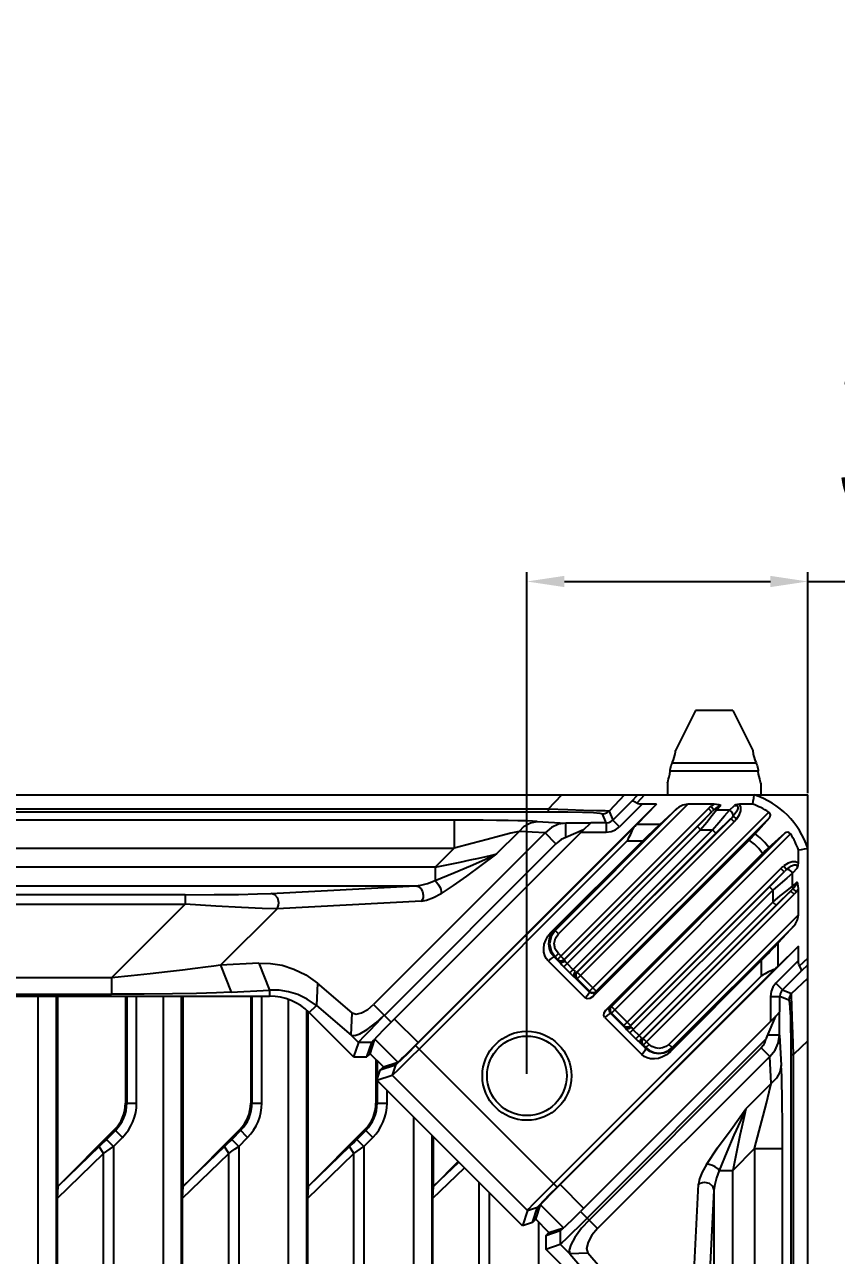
# Model space of a CAD drawing. Header units: millimetres. Extents: x -3132 to 28633, y 682 to 5849.
# Drawn here: x 7477.4 to 7564.1, y 2656.4 to 2787.8 of the extents above; entities that cross this region are included whole.
import ezdxf

# ---------------------------------------------------------------- set-up
doc = ezdxf.new("R2010")
doc.units = ezdxf.units.MM
doc.styles.get("Standard").update_dxf_attribs({"font": 'arial.ttf'})
doc.dimstyles.new('ISO-20', dxfattribs={"dimtxt": 20, "dimasz": 4, "dimexe": 1, "dimexo": 0.2, "dimgap": 0, "dimtad": 1, "dimtoh": 1, "dimdec": 1, "dimzin": 9, "dimdsep": 46, "dimtxsty": 'Standard', "dimblk": '_FILLED', "dimcen": 0.2, "dimclrd": 256, "dimclre": 256, "dimclrt": 256, "dimadec": 1, "dimazin": 2, "dimtfac": 1, "dimtdec": 1, "dimtofl": 0, "dimtmove": 0, "dimatfit": 3, "dimldrblk": '_FILLED', "dimfxl": 1, "dimtolj": 1, "dimtzin": 0, "dimarcsym": 0})

# ---------------------------------------------------------------- blocks, each defined once
blk = doc.blocks.new('_FILLED')
at = {"color": 0, "linetype": 'ByBlock'}
blk.add_solid([(0, 0), (-1, 0.15), (-1, -0.15)], dxfattribs=at)
blk = doc.blocks.new('*D24')
at = {"lineweight": -2, "transparency": 16777216}
for p, q in [((7531.03, 2675.73), (7531.03, 2729.32)), ((7561.03, 2705.73), (7561.03, 2729.32)), ((7535.03, 2728.32), (7557.03, 2728.32)), ((7561.03, 2728.32), (7688.47, 2728.32))]:
    blk.add_line(p, q, dxfattribs=at)
at = {"layer": 'Defpoints', "color": 0, "transparency": 16777216}
for p in [(7561.03, 2728.32), (7561.03, 2705.53), (7531.03, 2675.53)]:
    blk.add_point(p, dxfattribs=at)
at = {"lineweight": -2, "transparency": 16777216, "xscale": 4, "yscale": 4, "zscale": 4, "rotation": 180}
blk.add_blockref('_FILLED', (7531.03, 2728.32), dxfattribs=at)
at = {"lineweight": -2, "transparency": 16777216, "xscale": 4, "yscale": 4, "zscale": 4}
blk.add_blockref('_FILLED', (7561.03, 2728.32), dxfattribs=at)
at = {"transparency": 16777216, "insert": (7626.75, 2741.26), "char_height": 20, "attachment_point": 5}
blk.add_mtext('\\A1;30 [1 1/8"]', dxfattribs=at)

msp = doc.modelspace()

# ---------------------------------------------------------------- linework, layer by layer
at = {"linetype": 'Continuous'}
for p, q in [((7549.028, 2714.533), (7546.903, 2710.283)), ((7553.028, 2714.533), (7549.028, 2714.533)), ((7553.028, 2714.533), (7555.153, 2710.283)), ((7546.885, 2710.104), (7546.893, 2710.181)), ((7546.893, 2710.181), (7546.898, 2710.219)), ((7546.898, 2710.219), (7546.903, 2710.283)), ((7555.153, 2710.283), (7555.159, 2710.219)), ((7555.159, 2710.219), (7555.163, 2710.181)), ((7555.163, 2710.181), (7555.172, 2710.104)), ((7546.551, 2708.955), (7555.506, 2708.955)), ((7546.764, 2709.534), (7546.824, 2709.763)), ((7546.824, 2709.763), (7546.863, 2709.962)), ((7546.863, 2709.962), (7546.885, 2710.104)), ((7555.172, 2710.104), (7555.181, 2710.04)), ((7555.181, 2710.04), (7555.198, 2709.933)), ((7555.736, 2708.061), (7546.321, 2708.061)), ((7546.4, 2708.515), (7546.405, 2708.533)), ((7555.652, 2708.531), (7555.656, 2708.515)), ((7546.028, 2706.783), (7546.067, 2706.897)), ((7546.028, 2706.783), (7546.028, 2705.533)), ((7555.943, 2707.042), (7555.888, 2707.239)), ((7555.989, 2706.897), (7555.943, 2707.042)), ((7556.028, 2706.783), (7555.989, 2706.897)), ((7556.028, 2706.783), (7556.028, 2705.533)), ((7061.028, 2705.533), (7561.028, 2705.533)), ((7533.3, 2704.011), (7534.746, 2705.533)), ((7541.456, 2705.533), (7539.813, 2703.805)), ((7542.202, 2704.825), (7542.875, 2705.533)), ((7543.581, 2705.533), (7542.755, 2704.664)), ((7561.028, 1705.533), (7561.028, 2705.533)), ((7533.3, 2704.011), (7449.34, 2704.011)), ((7449.34, 2703.719), (7533.3, 2703.719)), ((7519.404, 2679.073), (7544.863, 2704.533)), ((7533.3, 2704.011), (7533.3, 2703.719)), ((7547.053, 2704.061), (7534.037, 2691.045)), ((7534.306, 2687.964), (7550.409, 2704.067)), ((7548.228, 2704.533), (7534.388, 2690.694)), ((7535.009, 2687.964), (7550.839, 2703.794)), ((7537.712, 2684.558), (7556.853, 2703.699)), ((7539.813, 2703.805), (7540.214, 2702.837)), ((7542.202, 2704.825), (7540.214, 2702.837)), ((7543.323, 2704.533), (7540.921, 2702.13)), ((7542.329, 2704.853), (7542.202, 2704.825)), ((7544.863, 2704.533), (7542.754, 2702.37)), ((7544.863, 2704.533), (7543.323, 2704.533)), ((7545.236, 2702.37), (7547.072, 2704.079)), ((7551.019, 2704.533), (7548.228, 2704.533)), ((7550.409, 2704.067), (7550.761, 2703.716)), ((7550.701, 2704.326), (7550.996, 2703.941)), ((7551.735, 2704.387), (7551.291, 2703.908)), ((7552.669, 2703.908), (7551.291, 2703.908)), ((7552.669, 2703.908), (7553.184, 2704.387)), ((7555.149, 2704.533), (7553.725, 2704.533)), ((7523.253, 2702.839), (7448.932, 2702.839)), ((7523.253, 2702.839), (7523.253, 2699.841)), ((7532.136, 2702.695), (7535.188, 2702.517)), ((7535.188, 2700.998), (7535.188, 2702.517)), ((7537.827, 2702.517), (7535.188, 2702.517)), ((7536.388, 2685.882), (7553.168, 2702.662)), ((7537.084, 2701.792), (7537.827, 2702.517)), ((7539.508, 2702.544), (7537.873, 2702.544)), ((7538.415, 2684.558), (7556.931, 2703.074)), ((7539.508, 2702.544), (7539.107, 2703.512)), ((7539.508, 2702.544), (7539.508, 2701.545)), ((7540.921, 2702.13), (7540.214, 2702.837)), ((7545.236, 2702.37), (7542.754, 2702.37)), ((7552.816, 2703.013), (7553.168, 2702.662)), ((7553.433, 2702.959), (7553.051, 2703.257)), ((7556.931, 2703.074), (7555.396, 2701.371)), ((7532.972, 2701.47), (7514.649, 2683.147)), ((7516.544, 2681.252), (7537.084, 2701.792)), ((7542.403, 2702.011), (7519.143, 2678.751)), ((7527.796, 2699.225), (7530.201, 2701.631)), ((7532.972, 2701.47), (7530.201, 2701.631)), ((7534.133, 2700.309), (7532.972, 2701.47)), ((7534.967, 2687.178), (7549.585, 2701.796)), ((7549.236, 2702.149), (7535.009, 2687.923)), ((7537.084, 2701.792), (7535.188, 2700.998)), ((7535.602, 2686.543), (7550.855, 2701.796)), ((7536.347, 2686.585), (7551.207, 2701.444)), ((7536.85, 2701.545), (7539.508, 2701.545)), ((7558.569, 2701.435), (7540.054, 2682.92)), ((7540.054, 2682.217), (7559.195, 2701.358)), ((7549.234, 2702.147), (7549.585, 2701.796)), ((7549.585, 2701.796), (7550.855, 2701.796)), ((7550.855, 2701.796), (7551.207, 2701.444)), ((7556.866, 2699.901), (7558.569, 2701.435)), ((7452.854, 2699.841), (7523.253, 2699.841)), ((7534.133, 2700.308), (7515.81, 2681.986)), ((7519.509, 2678.385), (7541.718, 2700.594)), ((7521.224, 2697.812), (7523.253, 2699.841)), ((7533.558, 2690.791), (7543.361, 2700.594)), ((7534.462, 2700.597), (7534.133, 2700.308)), ((7554.764, 2700.683), (7538.031, 2683.95)), ((7543.361, 2700.594), (7541.718, 2700.594)), ((7560.028, 2698.229), (7560.028, 2699.654)), ((7539.446, 2682.536), (7556.177, 2699.267)), ((7521.224, 2697.812), (7454.025, 2697.812)), ((7521.224, 2697.812), (7521.224, 2696.373)), ((7541.377, 2680.893), (7558.157, 2697.673)), ((7542.08, 2680.893), (7558.589, 2697.402)), ((7558.157, 2697.673), (7558.508, 2697.321)), ((7558.454, 2697.938), (7558.753, 2697.556)), ((7559.882, 2697.689), (7559.403, 2697.174)), ((7559.403, 2695.796), (7559.403, 2697.174)), ((7455.257, 2695.813), (7519.127, 2695.813)), ((7503.701, 2695.011), (7519.127, 2695.813)), ((7556.938, 2695.709), (7542.08, 2680.852)), ((7556.94, 2695.711), (7557.291, 2695.36)), ((7559.403, 2695.796), (7559.882, 2696.24)), ((7494.53, 2694.867), (7456.896, 2694.867)), ((7494.53, 2694.867), (7494.53, 2693.867)), ((7542.039, 2680.107), (7557.291, 2695.36)), ((7543.459, 2678.811), (7559.563, 2694.914)), ((7557.291, 2695.36), (7557.291, 2694.09)), ((7559.211, 2695.266), (7559.563, 2694.914)), ((7559.821, 2695.206), (7559.436, 2695.501)), ((7560.028, 2692.732), (7560.028, 2695.524)), ((7456.682, 2693.867), (7494.53, 2693.867)), ((7486.67, 2686.008), (7494.53, 2693.867)), ((7498.32, 2687.34), (7504.346, 2693.367)), ((7519.771, 2694.169), (7504.346, 2693.367)), ((7542.674, 2679.472), (7557.291, 2694.09)), ((7543.418, 2679.514), (7557.643, 2693.738)), ((7557.291, 2694.09), (7557.643, 2693.738)), ((7546.189, 2678.893), (7560.028, 2692.732)), ((7534.037, 2691.045), (7533.948, 2691.045)), ((7534.388, 2690.694), (7534.037, 2691.045)), ((7546.54, 2678.542), (7559.556, 2691.558)), ((7559.574, 2691.577), (7557.865, 2689.741)), ((7560.028, 2689.368), (7534.569, 2663.908)), ((7557.865, 2687.258), (7557.865, 2689.741)), ((7557.865, 2687.258), (7560.028, 2689.368)), ((7560.028, 2687.828), (7560.028, 2689.368)), ((7533.3, 2687.812), (7537.256, 2683.856)), ((7533.948, 2688.233), (7534.037, 2688.233)), ((7534.477, 2687.704), (7533.948, 2688.233)), ((7534.037, 2688.233), (7534.388, 2688.585)), ((7534.037, 2688.233), (7534.306, 2687.964)), ((7534.306, 2687.964), (7534.306, 2687.923)), ((7534.388, 2688.585), (7535.009, 2687.964)), ((7535.009, 2687.923), (7535.009, 2687.964)), ((7556.089, 2687.866), (7546.286, 2678.063)), ((7556.089, 2686.223), (7556.089, 2687.866)), ((7557.626, 2685.426), (7560.028, 2687.828)), ((7560.159, 2687.26), (7561.028, 2688.086)), ((7502.411, 2687.553), (7498.32, 2687.34)), ((7498.32, 2687.34), (7499.452, 2684.454)), ((7502.411, 2687.553), (7503.543, 2684.667)), ((7534.246, 2663.648), (7557.506, 2686.908)), ((7534.967, 2687.178), (7535.602, 2686.543)), ((7535.316, 2687.527), (7535.951, 2686.892)), ((7536.388, 2686.585), (7536.347, 2686.585)), ((7536.388, 2686.585), (7538.415, 2684.558)), ((7558.332, 2684.719), (7560.321, 2686.707)), ((7560.291, 2687.026), (7560.159, 2687.26)), ((7561.028, 2687.38), (7560.321, 2686.707)), ((7486.67, 2686.008), (7403.094, 2686.008)), ((7486.67, 2686.008), (7486.67, 2684.253)), ((7508.668, 2685.422), (7508.559, 2683.049)), ((7512.373, 2682.25), (7508.668, 2685.422)), ((7556.089, 2686.223), (7533.881, 2664.014)), ((7537.712, 2684.47), (7536.129, 2686.053)), ((7536.347, 2685.882), (7536.388, 2685.882)), ((7536.388, 2685.882), (7537.712, 2684.558)), ((7558.332, 2684.719), (7557.626, 2685.426)), ((7559.3, 2684.318), (7561.028, 2685.961)), ((7403.094, 2684.253), (7486.67, 2684.253)), ((7438.102, 2684.033), (7503.543, 2684.033)), ((7478.799, 2684.033), (7478.799, 2460.447)), ((7480.792, 2461.513), (7480.792, 2684.033)), ((7480.937, 2663.729), (7480.937, 2684.033)), ((7488.164, 2684.033), (7488.164, 2672.617)), ((7488.298, 2684.033), (7488.298, 2672.617)), ((7489.352, 2672.617), (7489.352, 2684.033)), ((7492.169, 2684.033), (7492.169, 2460.447)), ((7494.162, 2461.513), (7494.162, 2684.033)), ((7494.307, 2663.729), (7494.307, 2684.033)), ((7499.452, 2684.454), (7503.543, 2684.667)), ((7501.534, 2684.033), (7501.534, 2672.617)), ((7501.668, 2684.033), (7501.668, 2672.617)), ((7502.722, 2672.617), (7502.722, 2684.033)), ((7503.543, 2684.667), (7503.543, 2684.033)), ((7537.712, 2684.558), (7537.712, 2684.47)), ((7538.415, 2684.47), (7538.415, 2684.558)), ((7557.04, 2684.012), (7557.04, 2681.355)), ((7557.04, 2684.012), (7558.04, 2684.012)), ((7558.04, 2682.378), (7558.04, 2684.012)), ((7559.008, 2683.611), (7558.04, 2684.012)), ((7558.332, 2684.719), (7559.3, 2684.318)), ((7505.539, 2683.645), (7505.539, 2460.447)), ((7507.786, 2682.276), (7508.559, 2683.049)), ((7508.559, 2683.049), (7512.265, 2679.877)), ((7514.649, 2683.147), (7516.544, 2681.252)), ((7540.054, 2682.92), (7539.965, 2682.92)), ((7540.054, 2682.92), (7542.08, 2680.893)), ((7507.532, 2461.513), (7507.532, 2682.47)), ((7507.677, 2663.729), (7507.677, 2682.359)), ((7512.518, 2677.543), (7507.786, 2682.276)), ((7512.265, 2679.877), (7512.373, 2682.25)), ((7516.891, 2681.586), (7519.404, 2679.073)), ((7557.61, 2681.912), (7536.747, 2661.049)), ((7539.351, 2681.761), (7543.307, 2677.805)), ((7539.965, 2682.217), (7540.054, 2682.217)), ((7541.548, 2680.633), (7539.965, 2682.217)), ((7540.054, 2682.217), (7541.377, 2680.893)), ((7558.001, 2682.313), (7557.61, 2681.912)), ((7558.001, 2679.887), (7558.001, 2682.313)), ((7541.377, 2680.893), (7541.377, 2680.852)), ((7542.039, 2680.107), (7542.674, 2679.472)), ((7542.08, 2680.852), (7542.08, 2680.893)), ((7542.387, 2680.456), (7543.022, 2679.821)), ((7512.265, 2679.877), (7513.038, 2679.104)), ((7513.038, 2679.104), (7512.518, 2677.543)), ((7514.467, 2679.104), (7513.038, 2679.104)), ((7513.947, 2677.544), (7514.467, 2679.104)), ((7514.293, 2677.889), (7514.807, 2679.43)), ((7514.807, 2679.43), (7517.248, 2676.989)), ((7534.246, 2663.648), (7519.143, 2678.751)), ((7537.461, 2660.334), (7556.524, 2679.397)), ((7543.729, 2678.453), (7543.2, 2678.982)), ((7543.459, 2679.514), (7543.418, 2679.514)), ((7543.418, 2678.811), (7543.459, 2678.811)), ((7543.459, 2679.514), (7544.08, 2678.893)), ((7543.459, 2678.811), (7543.729, 2678.542)), ((7544.08, 2678.893), (7543.729, 2678.542)), ((7546.54, 2678.542), (7546.189, 2678.893)), ((7558.001, 2679.887), (7556.762, 2679.887)), ((7558.001, 2679.887), (7558.19, 2676.641)), ((7561.028, 2679.251), (7559.507, 2677.805)), ((7512.518, 2677.543), (7513.947, 2677.544)), ((7514.293, 2677.889), (7513.947, 2677.544)), ((7515.707, 2676.475), (7514.293, 2677.889)), ((7514.904, 2677.278), (7514.904, 2672.617)), ((7556.042, 2678.512), (7537.663, 2660.133)), ((7538.579, 2659.216), (7556.958, 2677.595)), ((7543.729, 2678.542), (7543.729, 2678.453)), ((7546.54, 2678.453), (7546.54, 2678.542)), ((7556.958, 2677.595), (7556.042, 2678.512)), ((7557.126, 2674.706), (7556.958, 2677.595)), ((7559.214, 2677.842), (7559.214, 2468.845)), ((7559.214, 2677.805), (7559.507, 2677.805)), ((7559.507, 2468.845), (7559.507, 2677.805)), ((7515.012, 2675.049), (7515.36, 2676.128)), ((7515.038, 2677.144), (7515.038, 2675.13)), ((7516.994, 2676.673), (7515.36, 2676.128)), ((7515.36, 2676.128), (7515.707, 2676.475)), ((7515.707, 2676.475), (7517.248, 2676.989)), ((7516.994, 2676.673), (7516.647, 2675.594)), ((7515.012, 2675.049), (7516.647, 2675.594)), ((7530.544, 2659.517), (7515.012, 2675.049)), ((7515.038, 2675.049), (7515.038, 2672.617)), ((7516.647, 2675.594), (7531.089, 2661.151)), ((7557.126, 2674.706), (7554.42, 2672)), ((7516.092, 2672.617), (7516.092, 2673.969)), ((7488.164, 2672.617), (7489.352, 2672.617)), ((7501.534, 2672.617), (7502.722, 2672.617)), ((7514.904, 2672.617), (7516.092, 2672.617)), ((7518.909, 2671.152), (7518.909, 2460.447)), ((7486.992, 2669.788), (7480.937, 2663.729)), ((7487.087, 2669.693), (7486.137, 2668.743)), ((7487.832, 2668.948), (7486.992, 2669.788)), ((7500.362, 2669.788), (7494.307, 2663.729)), ((7500.457, 2669.693), (7499.507, 2668.743)), ((7501.202, 2668.948), (7500.362, 2669.788)), ((7513.732, 2669.788), (7507.677, 2663.729)), ((7513.827, 2669.693), (7512.877, 2668.743)), ((7514.572, 2668.948), (7513.732, 2669.788)), ((7486.137, 2668.743), (7486.882, 2667.998)), ((7486.882, 2667.998), (7487.832, 2668.948)), ((7499.507, 2668.743), (7500.252, 2667.998)), ((7500.252, 2667.998), (7501.202, 2668.948)), ((7512.877, 2668.743), (7513.622, 2667.998)), ((7513.622, 2667.998), (7514.572, 2668.948)), ((7520.902, 2461.513), (7520.902, 2669.159)), ((7521.047, 2663.729), (7521.047, 2669.014)), ((7480.852, 2662.434), (7485.813, 2667.225)), ((7485.351, 2667.97), (7480.924, 2663.696)), ((7485.813, 2667.225), (7485.351, 2667.97)), ((7485.813, 2631.628), (7485.813, 2667.225)), ((7486.882, 2667.998), (7486.882, 2630.855)), ((7494.222, 2662.434), (7499.183, 2667.225)), ((7498.721, 2667.97), (7494.294, 2663.696)), ((7499.183, 2667.225), (7498.721, 2667.97)), ((7499.183, 2631.628), (7499.183, 2667.225)), ((7500.252, 2667.998), (7500.252, 2630.855)), ((7507.592, 2662.434), (7512.553, 2667.225)), ((7512.091, 2667.97), (7507.664, 2663.696)), ((7512.553, 2667.225), (7512.091, 2667.97)), ((7512.553, 2631.628), (7512.553, 2667.225)), ((7513.622, 2667.998), (7513.622, 2630.855)), ((7555.336, 2667.757), (7553.007, 2665.429)), ((7555.336, 2667.757), (7555.336, 2472.359)), ((7555.336, 2667.757), (7558.334, 2667.757)), ((7558.334, 2468.437), (7558.334, 2667.757)), ((7520.962, 2662.434), (7524.353, 2665.708)), ((7523.746, 2666.315), (7521.034, 2663.696)), ((7523.689, 2666.372), (7521.047, 2663.729)), ((7525.923, 2631.628), (7525.923, 2664.138)), ((7551.568, 2665.429), (7553.007, 2665.429)), ((7553.007, 2473.703), (7553.007, 2665.429)), ((7480.921, 2663.698), (7480.852, 2662.434)), ((7480.938, 2663.728), (7480.921, 2663.698)), ((7494.291, 2663.698), (7494.222, 2662.434)), ((7494.308, 2663.728), (7494.291, 2663.698)), ((7507.661, 2663.698), (7507.592, 2662.434)), ((7507.678, 2663.728), (7507.661, 2663.698)), ((7521.031, 2663.698), (7520.962, 2662.434)), ((7521.048, 2663.728), (7521.031, 2663.698)), ((7526.992, 2663.069), (7526.992, 2630.855)), ((7534.569, 2663.908), (7537.081, 2661.396)), ((7548.562, 2648.551), (7549.364, 2663.976)), ((7551.008, 2663.331), (7550.206, 2647.906)), ((7551.008, 2663.331), (7551.008, 2474.935)), ((7480.852, 2662.434), (7480.852, 2636.419)), ((7494.222, 2662.434), (7494.222, 2636.419)), ((7507.592, 2662.434), (7507.592, 2636.419)), ((7520.962, 2662.434), (7520.962, 2636.419)), ((7531.089, 2661.151), (7532.168, 2661.498)), ((7531.624, 2659.865), (7532.168, 2661.498)), ((7531.971, 2660.212), (7532.484, 2661.753)), ((7532.484, 2661.753), (7534.926, 2659.312)), ((7531.089, 2661.151), (7530.544, 2659.517)), ((7531.971, 2660.212), (7531.624, 2659.865)), ((7533.385, 2658.798), (7531.971, 2660.212)), ((7536.747, 2661.049), (7538.579, 2659.216)), ((7531.624, 2659.865), (7530.544, 2659.517)), ((7532.279, 2659.903), (7532.279, 2460.447)), ((7534.599, 2658.972), (7533.039, 2658.452)), ((7533.385, 2658.798), (7534.926, 2659.312)), ((7534.599, 2658.972), (7534.599, 2657.543)), ((7533.039, 2658.452), (7533.038, 2657.023)), ((7533.039, 2658.452), (7533.385, 2658.798)), ((7533.038, 2657.023), (7534.599, 2657.543)), ((7537.771, 2652.29), (7533.038, 2657.023)), ((7534.599, 2657.543), (7535.628, 2656.514)), ((7537.549, 2656.602), (7535.628, 2656.514)), ((7535.628, 2656.514), (7538.564, 2653.084)), ((7540.485, 2653.172), (7537.549, 2656.602))]:
    msp.add_line(p, q, dxfattribs=at)
for points in [[(7546.405, 2708.533), (7546.446, 2708.676), (7546.494, 2708.816), (7546.551, 2708.955)], [(7546.551, 2708.955), (7546.675, 2709.264), (7546.764, 2709.534)], [(7555.198, 2709.933), (7555.239, 2709.735), (7555.298, 2709.516), (7555.384, 2709.258), (7555.506, 2708.955)], [(7555.506, 2708.955), (7555.562, 2708.816), (7555.611, 2708.675), (7555.652, 2708.531)], [(7546.167, 2707.234), (7546.227, 2707.477), (7546.281, 2707.757), (7546.321, 2708.061)], [(7546.321, 2708.061), (7546.34, 2708.212), (7546.366, 2708.362), (7546.4, 2708.515)], [(7555.656, 2708.515), (7555.691, 2708.362), (7555.717, 2708.212), (7555.736, 2708.061)], [(7555.888, 2707.239), (7555.829, 2707.479), (7555.776, 2707.756), (7555.736, 2708.061)], [(7546.067, 2706.897), (7546.112, 2707.038), (7546.167, 2707.234)], [(7555.149, 2704.533), (7555.205, 2704.863), (7555.259, 2705.197), (7555.313, 2705.533)], [(7539.813, 2703.805), (7539.377, 2703.811), (7538.455, 2703.837), (7537.084, 2703.881), (7535.403, 2703.938), (7533.3, 2704.011)], [(7533.3, 2703.719), (7535.393, 2703.709), (7536.971, 2703.681), (7538.145, 2703.636), (7538.834, 2703.582), (7539.107, 2703.512)], [(7539.107, 2703.512), (7539.364, 2703.546), (7539.605, 2703.645), (7539.813, 2703.805)], [(7542.755, 2704.664), (7542.521, 2704.796), (7542.329, 2704.853)], [(7543.301, 2704.533), (7543.086, 2704.549), (7542.902, 2704.592), (7542.755, 2704.664)], [(7548.228, 2704.533), (7548.054, 2704.52), (7547.867, 2704.482), (7547.672, 2704.421), (7547.47, 2704.336), (7547.267, 2704.224), (7547.072, 2704.079)], [(7550.761, 2703.716), (7550.328, 2703.262), (7549.812, 2702.731), (7549.236, 2702.149)], [(7551.291, 2703.908), (7550.825, 2703.314), (7550.244, 2702.595), (7549.585, 2701.796)], [(7550.409, 2704.067), (7550.505, 2704.159), (7550.602, 2704.246), (7550.701, 2704.326)], [(7551.019, 2704.533), (7550.912, 2704.471), (7550.806, 2704.402), (7550.701, 2704.326)], [(7550.996, 2703.941), (7550.917, 2703.869), (7550.839, 2703.794)], [(7550.855, 2701.796), (7551.522, 2702.589), (7552.141, 2703.308), (7552.669, 2703.908)], [(7551.737, 2704.389), (7551.473, 2704.281), (7551.222, 2704.122), (7550.996, 2703.941)], [(7551.291, 2703.908), (7551.183, 2703.946), (7551.083, 2703.957), (7550.996, 2703.941)], [(7551.735, 2704.387), (7551.529, 2704.467), (7551.287, 2704.516), (7551.019, 2704.533)], [(7553.051, 2703.257), (7553.059, 2703.409), (7552.991, 2703.589), (7552.852, 2703.77), (7552.669, 2703.908)], [(7553.55, 2704.06), (7553.442, 2703.799), (7553.27, 2703.528), (7553.051, 2703.257)], [(7553.725, 2704.533), (7553.534, 2704.514), (7553.353, 2704.461), (7553.184, 2704.387)], [(7553.184, 2704.387), (7553.372, 2704.407), (7553.511, 2704.351), (7553.567, 2704.225), (7553.55, 2704.06)], [(7553.433, 2702.959), (7553.726, 2703.427), (7553.868, 2703.846), (7553.876, 2704.212), (7553.725, 2704.533)], [(7556.931, 2703.074), (7557.023, 2703.227), (7557.044, 2703.398), (7556.985, 2703.568), (7556.853, 2703.699)], [(7532.136, 2702.695), (7531.617, 2702.72), (7530.933, 2702.746), (7530.07, 2702.77), (7529.016, 2702.792), (7527.768, 2702.812), (7526.359, 2702.826), (7524.837, 2702.836), (7523.253, 2702.839)], [(7530.201, 2701.631), (7530.753, 2702.195), (7531.416, 2702.56), (7532.136, 2702.695)], [(7535.188, 2702.517), (7534.4, 2702.401), (7533.654, 2702.064), (7532.972, 2701.47)], [(7536.388, 2686.585), (7552.898, 2703.094), (7552.976, 2703.175), (7553.051, 2703.257)], [(7539.508, 2702.544), (7539.766, 2702.578), (7540.007, 2702.678), (7540.214, 2702.837)], [(7551.207, 2701.444), (7551.788, 2702.021), (7552.334, 2702.552), (7552.816, 2703.013)], [(7553.433, 2702.959), (7553.351, 2702.858), (7553.262, 2702.759), (7553.168, 2702.662)], [(7530.201, 2701.631), (7529.32, 2701.426), (7528.116, 2701.127), (7526.781, 2700.783), (7525.143, 2700.351), (7523.253, 2699.841)], [(7535.188, 2700.998), (7534.939, 2700.891), (7534.697, 2700.757), (7534.462, 2700.597)], [(7539.508, 2701.545), (7540.025, 2701.613), (7540.507, 2701.813), (7540.921, 2702.13)], [(7555.396, 2701.371), (7555.199, 2701.154), (7554.988, 2700.924), (7554.763, 2700.682)], [(7556.866, 2699.901), (7556.455, 2700.443), (7555.958, 2700.943), (7555.396, 2701.371)], [(7559.195, 2701.358), (7559.054, 2701.496), (7558.885, 2701.55), (7558.72, 2701.527), (7558.569, 2701.435)], [(7556.177, 2699.267), (7555.788, 2699.805), (7555.32, 2700.276), (7554.764, 2700.683)], [(7556.177, 2699.267), (7556.419, 2699.492), (7556.649, 2699.704), (7556.866, 2699.901)], [(7560.028, 2699.654), (7560.359, 2699.709), (7560.692, 2699.764), (7561.028, 2699.818)], [(7521.224, 2696.373), (7523.24, 2697.19), (7525.004, 2697.956), (7526.525, 2698.639), (7527.796, 2699.225)], [(7521.224, 2697.812), (7522.651, 2698.099), (7523.894, 2698.357), (7524.969, 2698.586), (7525.89, 2698.786), (7526.664, 2698.959), (7527.298, 2699.105), (7527.796, 2699.225)], [(7527.796, 2699.225), (7526.103, 2698.008), (7524.564, 2696.863), (7523.159, 2695.85), (7521.869, 2695.008)], [(7560.028, 2698.229), (7559.71, 2698.38), (7559.344, 2698.373), (7558.924, 2698.232), (7558.454, 2697.938)], [(7558.508, 2697.321), (7558.047, 2696.838), (7557.515, 2696.291), (7556.938, 2695.709)], [(7559.403, 2697.174), (7558.802, 2696.645), (7558.083, 2696.026), (7557.291, 2695.36)], [(7558.157, 2697.673), (7558.254, 2697.767), (7558.353, 2697.855), (7558.454, 2697.938)], [(7558.753, 2697.556), (7558.67, 2697.481), (7558.589, 2697.402)], [(7558.753, 2697.556), (7559.023, 2697.775), (7559.293, 2697.946), (7559.555, 2698.054)], [(7559.051, 2697.513), (7558.942, 2697.555), (7558.84, 2697.57), (7558.753, 2697.556)], [(7559.403, 2697.174), (7559.312, 2697.306), (7559.191, 2697.423), (7559.051, 2697.513)], [(7559.555, 2698.054), (7559.741, 2698.068), (7559.866, 2697.99), (7559.903, 2697.855), (7559.882, 2697.689)], [(7559.882, 2697.689), (7559.956, 2697.858), (7560.009, 2698.039), (7560.028, 2698.229)], [(7519.127, 2695.813), (7519.707, 2695.891), (7520.42, 2696.082), (7521.224, 2696.373)], [(7519.127, 2695.813), (7519.433, 2695.735), (7519.697, 2695.527), (7519.884, 2695.205), (7519.957, 2694.814)], [(7521.224, 2696.373), (7521.425, 2696.177), (7521.607, 2695.93), (7521.754, 2695.653)], [(7557.291, 2694.09), (7558.091, 2694.75), (7558.811, 2695.33), (7559.403, 2695.796)], [(7559.436, 2695.501), (7559.452, 2695.587), (7559.441, 2695.687), (7559.403, 2695.796)], [(7559.436, 2695.501), (7559.617, 2695.727), (7559.776, 2695.977), (7559.885, 2696.242)], [(7560.028, 2695.524), (7560.011, 2695.792), (7559.962, 2696.034), (7559.882, 2696.24)], [(7494.53, 2694.867), (7497.64, 2694.879), (7500.224, 2694.911), (7502.266, 2694.956), (7503.701, 2695.011)], [(7504.532, 2694.012), (7504.42, 2694.495), (7504.123, 2694.863), (7503.701, 2695.011)], [(7519.771, 2694.169), (7520.326, 2694.278), (7521.039, 2694.559), (7521.869, 2695.008)], [(7519.957, 2694.814), (7519.937, 2694.578), (7519.87, 2694.351), (7519.771, 2694.169)], [(7521.754, 2695.653), (7521.837, 2695.418), (7521.877, 2695.197), (7521.869, 2695.008)], [(7543.459, 2679.514), (7559.289, 2695.343), (7559.364, 2695.422), (7559.436, 2695.501)], [(7557.643, 2693.738), (7558.224, 2694.315), (7558.756, 2694.832), (7559.211, 2695.266)], [(7559.821, 2695.206), (7559.741, 2695.107), (7559.654, 2695.009), (7559.563, 2694.914)], [(7559.821, 2695.206), (7559.897, 2695.311), (7559.966, 2695.417), (7560.028, 2695.524)], [(7504.346, 2693.367), (7502.776, 2693.412), (7500.567, 2693.511), (7497.799, 2693.662), (7494.53, 2693.867)], [(7504.346, 2693.367), (7504.444, 2693.547), (7504.511, 2693.77), (7504.532, 2694.012)], [(7559.574, 2691.577), (7559.719, 2691.772), (7559.831, 2691.975), (7559.917, 2692.177), (7559.978, 2692.373), (7560.015, 2692.56), (7560.028, 2692.732)], [(7533.3, 2687.812), (7533.098, 2688.064), (7532.945, 2688.375), (7532.853, 2688.737), (7532.832, 2689.144), (7532.891, 2689.584), (7533.038, 2690.027), (7533.266, 2690.439), (7533.558, 2690.791)], [(7533.369, 2689.639), (7533.435, 2690.149), (7533.632, 2690.63), (7533.948, 2691.045)], [(7534.037, 2691.045), (7533.609, 2690.407), (7533.455, 2689.639), (7533.609, 2688.871), (7534.037, 2688.233)], [(7533.948, 2691.045), (7533.873, 2691.017), (7533.743, 2690.932), (7533.558, 2690.791)], [(7534.388, 2688.585), (7534.063, 2689.073), (7533.951, 2689.646), (7534.067, 2690.214), (7534.388, 2690.694)], [(7533.948, 2688.233), (7533.634, 2688.645), (7533.437, 2689.122), (7533.369, 2689.639)], [(7533.948, 2688.233), (7533.829, 2688.196), (7533.609, 2688.053), (7533.3, 2687.812)], [(7534.306, 2687.964), (7534.388, 2687.898), (7534.517, 2687.839), (7534.658, 2687.819)], [(7534.306, 2687.923), (7534.326, 2687.886), (7534.384, 2687.812), (7534.477, 2687.704)], [(7534.658, 2687.778), (7534.519, 2687.798), (7534.39, 2687.856), (7534.306, 2687.923)], [(7534.658, 2687.819), (7534.814, 2687.844), (7534.934, 2687.903), (7535.009, 2687.964)], [(7535.009, 2687.923), (7534.927, 2687.857), (7534.799, 2687.798), (7534.658, 2687.778)], [(7534.829, 2687.651), (7534.918, 2687.686), (7535.004, 2687.737), (7535.083, 2687.802)], [(7535.009, 2687.923), (7535.015, 2687.9), (7535.04, 2687.859), (7535.083, 2687.802)], [(7535.316, 2687.527), (7535.227, 2687.622), (7535.149, 2687.718), (7535.083, 2687.802)], [(7560.159, 2687.26), (7560.088, 2687.407), (7560.044, 2687.59), (7560.028, 2687.806)], [(7498.32, 2687.34), (7497.614, 2687.239), (7496.715, 2687.119), (7495.601, 2686.979), (7494.245, 2686.815), (7492.635, 2686.627), (7490.783, 2686.424), (7488.76, 2686.215), (7486.67, 2686.008)], [(7502.411, 2687.553), (7503.647, 2687.533), (7504.894, 2687.332), (7506.157, 2686.936), (7507.423, 2686.315), (7508.668, 2685.422)], [(7534.477, 2687.704), (7534.613, 2687.554), (7534.778, 2687.374), (7534.967, 2687.178)], [(7534.477, 2687.704), (7534.59, 2687.643), (7534.704, 2687.63), (7534.829, 2687.651)], [(7535.602, 2686.543), (7535.798, 2686.354), (7535.978, 2686.189), (7536.129, 2686.053)], [(7536.226, 2686.659), (7536.142, 2686.725), (7536.046, 2686.803), (7535.951, 2686.892)], [(7536.129, 2686.053), (7536.056, 2686.219), (7536.084, 2686.431), (7536.226, 2686.659)], [(7536.347, 2685.882), (7536.221, 2686.099), (7536.217, 2686.355), (7536.347, 2686.585)], [(7536.226, 2686.659), (7536.283, 2686.616), (7536.324, 2686.59), (7536.347, 2686.585)], [(7536.388, 2686.585), (7536.294, 2686.452), (7536.249, 2686.311), (7536.247, 2686.177), (7536.275, 2686.059), (7536.325, 2685.961), (7536.388, 2685.882)], [(7560.321, 2686.707), (7560.348, 2686.834), (7560.291, 2687.026)], [(7536.129, 2686.053), (7536.236, 2685.96), (7536.31, 2685.902), (7536.347, 2685.882)], [(7557.626, 2685.426), (7557.308, 2685.012), (7557.108, 2684.53), (7557.04, 2684.012)], [(7499.419, 2684.452), (7497.881, 2684.391), (7495.731, 2684.335), (7493.201, 2684.294), (7490.145, 2684.264), (7486.67, 2684.253)], [(7508.559, 2683.049), (7507.579, 2683.728), (7506.577, 2684.206), (7505.568, 2684.51), (7504.559, 2684.661), (7503.543, 2684.667)], [(7537.256, 2683.856), (7537.508, 2684.155), (7537.662, 2684.363), (7537.712, 2684.47)], [(7538.031, 2683.95), (7537.765, 2683.779), (7537.484, 2683.745), (7537.256, 2683.856)], [(7537.712, 2684.558), (7537.794, 2684.492), (7537.923, 2684.433), (7538.063, 2684.413)], [(7538.063, 2684.325), (7537.925, 2684.345), (7537.795, 2684.403), (7537.712, 2684.47)], [(7538.031, 2683.95), (7538.242, 2684.203), (7538.371, 2684.378), (7538.415, 2684.47)], [(7538.063, 2684.413), (7538.22, 2684.439), (7538.34, 2684.497), (7538.415, 2684.558)], [(7538.415, 2684.47), (7538.333, 2684.404), (7538.205, 2684.345), (7538.063, 2684.325)], [(7558.332, 2684.719), (7558.173, 2684.512), (7558.074, 2684.271), (7558.04, 2684.012)], [(7559.3, 2684.318), (7559.142, 2684.112), (7559.042, 2683.872), (7559.008, 2683.611)], [(7559.507, 2677.805), (7559.428, 2680.042), (7559.37, 2681.773), (7559.328, 2683.1), (7559.305, 2683.934), (7559.3, 2684.318)], [(7512.373, 2682.25), (7512.793, 2682.122), (7513.382, 2682.259), (7514.037, 2682.629), (7514.649, 2683.147)], [(7539.351, 2681.761), (7539.241, 2681.99), (7539.274, 2682.27), (7539.446, 2682.536)], [(7539.965, 2682.92), (7539.874, 2682.876), (7539.698, 2682.747), (7539.446, 2682.536)], [(7539.82, 2682.568), (7539.84, 2682.707), (7539.898, 2682.836), (7539.965, 2682.92)], [(7539.965, 2682.217), (7539.899, 2682.298), (7539.841, 2682.427), (7539.82, 2682.568)], [(7540.054, 2682.92), (7539.987, 2682.837), (7539.929, 2682.708), (7539.909, 2682.568)], [(7539.909, 2682.568), (7539.928, 2682.432), (7539.983, 2682.305), (7540.054, 2682.217)], [(7559.008, 2683.611), (7559.073, 2683.372), (7559.126, 2682.752), (7559.165, 2681.84)], [(7512.265, 2679.877), (7512.649, 2679.825), (7513.199, 2680.02), (7513.963, 2680.475), (7514.91, 2681.207), (7515.805, 2681.991)], [(7513.038, 2679.104), (7513.19, 2679.277), (7513.592, 2679.698), (7514.207, 2680.328), (7514.976, 2681.109), (7515.805, 2681.991)], [(7516.544, 2681.252), (7515.758, 2680.46), (7515.086, 2679.773), (7514.635, 2679.298), (7514.467, 2679.104)], [(7539.965, 2682.217), (7539.858, 2682.167), (7539.65, 2682.013), (7539.351, 2681.761)], [(7556.524, 2679.397), (7556.614, 2679.558), (7556.693, 2679.722), (7557.61, 2681.912)], [(7559.165, 2681.84), (7559.192, 2680.757), (7559.208, 2679.416), (7559.214, 2677.842)], [(7541.377, 2680.893), (7541.46, 2680.827), (7541.588, 2680.768), (7541.729, 2680.748)], [(7541.377, 2680.852), (7541.397, 2680.815), (7541.455, 2680.741), (7541.548, 2680.633)], [(7541.729, 2680.707), (7541.59, 2680.727), (7541.461, 2680.785), (7541.377, 2680.852)], [(7541.548, 2680.633), (7541.684, 2680.483), (7541.849, 2680.303), (7542.039, 2680.107)], [(7541.548, 2680.633), (7541.661, 2680.572), (7541.775, 2680.559), (7541.9, 2680.58)], [(7541.729, 2680.748), (7541.885, 2680.773), (7542.005, 2680.832), (7542.08, 2680.893)], [(7542.08, 2680.852), (7541.998, 2680.786), (7541.87, 2680.727), (7541.729, 2680.707)], [(7541.9, 2680.58), (7541.989, 2680.615), (7542.075, 2680.666), (7542.154, 2680.731)], [(7542.08, 2680.852), (7542.086, 2680.829), (7542.111, 2680.788), (7542.154, 2680.731)], [(7542.387, 2680.456), (7542.298, 2680.551), (7542.22, 2680.647), (7542.154, 2680.731)], [(7516.994, 2676.673), (7517.189, 2676.841), (7517.664, 2677.293), (7518.352, 2677.965), (7519.143, 2678.751)], [(7542.674, 2679.472), (7542.869, 2679.283), (7543.049, 2679.118), (7543.2, 2678.982)], [(7543.297, 2679.588), (7543.213, 2679.653), (7543.118, 2679.732), (7543.022, 2679.821)], [(7543.2, 2678.982), (7543.127, 2679.148), (7543.155, 2679.36), (7543.297, 2679.588)], [(7543.2, 2678.982), (7543.307, 2678.889), (7543.381, 2678.831), (7543.418, 2678.811)], [(7543.418, 2678.811), (7543.292, 2679.028), (7543.288, 2679.284), (7543.418, 2679.514)], [(7543.297, 2679.588), (7543.354, 2679.544), (7543.395, 2679.519), (7543.418, 2679.514)], [(7543.459, 2679.514), (7543.365, 2679.381), (7543.321, 2679.24), (7543.318, 2679.106), (7543.346, 2678.987), (7543.396, 2678.889), (7543.459, 2678.811)], [(7545.134, 2678.456), (7544.749, 2678.507), (7544.389, 2678.656), (7544.08, 2678.893)], [(7546.189, 2678.893), (7545.88, 2678.656), (7545.52, 2678.507), (7545.134, 2678.456)], [(7556.525, 2679.397), (7556.409, 2679.054), (7556.244, 2678.756), (7556.042, 2678.512)], [(7556.958, 2677.595), (7557.527, 2678.262), (7557.875, 2679.032), (7558.001, 2679.887)], [(7516.647, 2675.594), (7516.815, 2675.74), (7517.237, 2676.143), (7517.878, 2676.767), (7518.666, 2677.545), (7519.509, 2678.385)], [(7543.307, 2677.805), (7543.548, 2678.114), (7543.691, 2678.334), (7543.729, 2678.453)], [(7546.286, 2678.063), (7545.934, 2677.771), (7545.522, 2677.543), (7545.079, 2677.396), (7544.64, 2677.336), (7544.232, 2677.358), (7543.87, 2677.449), (7543.559, 2677.603), (7543.307, 2677.805)], [(7543.729, 2678.542), (7544.134, 2678.23), (7544.612, 2678.029), (7545.134, 2677.96)], [(7545.134, 2677.874), (7544.624, 2677.94), (7544.144, 2678.137), (7543.729, 2678.453)], [(7545.134, 2677.96), (7545.657, 2678.029), (7546.135, 2678.23), (7546.54, 2678.542)], [(7546.54, 2678.453), (7546.129, 2678.139), (7545.652, 2677.942), (7545.134, 2677.874)], [(7546.286, 2678.063), (7546.427, 2678.248), (7546.512, 2678.378), (7546.54, 2678.453)], [(7558.19, 2676.641), (7558.056, 2675.924), (7557.694, 2675.263), (7557.126, 2674.706)], [(7558.334, 2667.757), (7558.331, 2669.343), (7558.321, 2670.866), (7558.307, 2672.275), (7558.287, 2673.522), (7558.265, 2674.577), (7558.241, 2675.439), (7558.216, 2676.122), (7558.19, 2676.641)], [(7555.336, 2667.757), (7555.844, 2669.639), (7556.275, 2671.273), (7556.62, 2672.61), (7556.92, 2673.818), (7557.126, 2674.706)], [(7550.203, 2666.073), (7551.39, 2667.852), (7552.842, 2669.815), (7554.42, 2672)], [(7554.42, 2672), (7553.827, 2670.715), (7553.14, 2669.183), (7552.377, 2667.427), (7551.568, 2665.429)], [(7554.42, 2672), (7554.3, 2671.503), (7554.154, 2670.869), (7553.981, 2670.094), (7553.781, 2669.173), (7553.552, 2668.098), (7553.294, 2666.855), (7553.007, 2665.429)], [(7486.137, 2668.743), (7485.867, 2668.475), (7485.605, 2668.217), (7485.351, 2667.97)], [(7499.507, 2668.743), (7499.237, 2668.475), (7498.975, 2668.217), (7498.721, 2667.97)], [(7512.877, 2668.743), (7512.607, 2668.475), (7512.345, 2668.217), (7512.091, 2667.97)], [(7485.813, 2667.225), (7486.163, 2667.475), (7486.52, 2667.733), (7486.882, 2667.998)], [(7499.183, 2667.225), (7499.533, 2667.475), (7499.89, 2667.733), (7500.252, 2667.998)], [(7512.553, 2667.225), (7512.903, 2667.475), (7513.26, 2667.733), (7513.622, 2667.998)], [(7550.203, 2666.073), (7549.755, 2665.245), (7549.473, 2664.532), (7549.364, 2663.976)], [(7550.848, 2665.958), (7550.613, 2666.041), (7550.392, 2666.081), (7550.203, 2666.073)], [(7551.568, 2665.429), (7551.372, 2665.63), (7551.125, 2665.812), (7550.848, 2665.958)], [(7549.364, 2663.976), (7549.544, 2664.074), (7549.768, 2664.141), (7550.009, 2664.161)], [(7550.009, 2664.161), (7550.493, 2664.05), (7550.86, 2663.753), (7551.008, 2663.331)], [(7551.568, 2665.429), (7551.277, 2664.627), (7551.086, 2663.913), (7551.008, 2663.331)], [(7533.881, 2664.014), (7533.04, 2663.171), (7532.262, 2662.383), (7531.638, 2661.742), (7531.236, 2661.32), (7531.089, 2661.151)], [(7534.246, 2663.648), (7533.46, 2662.856), (7532.787, 2662.168), (7532.336, 2661.694), (7532.168, 2661.498)], [(7534.599, 2658.972), (7534.794, 2659.14), (7535.269, 2659.591), (7535.956, 2660.263), (7536.747, 2661.049)], [(7537.461, 2660.334), (7536.604, 2659.481), (7535.823, 2658.711), (7535.193, 2658.097), (7534.772, 2657.695), (7534.599, 2657.543)], [(7537.663, 2660.133), (7536.856, 2659.249), (7536.133, 2658.276), (7535.708, 2657.493), (7535.545, 2656.924), (7535.628, 2656.514)], [(7538.579, 2659.216), (7537.978, 2658.504), (7537.559, 2657.76), (7537.402, 2657.09), (7537.549, 2656.602)]]:
    msp.add_lwpolyline(points, dxfattribs=at)
for radius in [4.75, 4.25]:
    msp.add_circle((7531.028, 2675.533), radius, dxfattribs=at)
for centre, radius, start, end in [((7552.543, 2697.048), 8.926, 18.08173, 71.91827), ((7552.543, 2697.048), 7.926, 57.05806, 70.80134), ((7552.543, 2697.048), 7.926, 19.19866, 32.94194), ((7503.543, 2678.033), 6, 45, 90), ((7484.164, 2672.617), 4, 314.99932, 360), ((7484.164, 2672.617), 4.134, 315, 0), ((7484.164, 2672.617), 5.188, 315, 360), ((7497.534, 2672.617), 4, 314.99932, 360), ((7497.534, 2672.617), 4.134, 315, 0), ((7497.534, 2672.617), 5.188, 315, 360), ((7510.904, 2672.617), 4, 314.99932, 360), ((7510.904, 2672.617), 4.134, 315, 0), ((7510.904, 2672.617), 5.188, 315, 360)]:
    msp.add_arc(centre, radius, start, end, dxfattribs=at)
for centre, major_axis, ratio, start_param, end_param in [((7536.983, 2696.739), (7.966, 7.964), 0.0123407, -0.8348971, -0.7730543), ((7540.022, 2696.739), (7.981, 7.959), 0.037007, 0.8224899, 1.1025276), ((7532.762, 2696.739), (9.588, 7.358), 0.3177908, -0.6728261, -0.4546313), ((7552.234, 2684.527), (7.959, 7.981), 0.037007, -1.1025276, -0.8224899), ((7552.234, 2677.267), (7.358, 9.588), 0.3177908, 0.4546313, 0.6728261), ((7552.234, 2681.488), (7.964, 7.966), 0.0123407, 0.7730543, 0.8348971), ((7519.367, 2679.111), (2.121, 2.121), 0.0174551, -3.1066861, -1.5707963), ((7534.606, 2663.871), (2.121, 2.121), 0.0174551, 1.5707963, 3.1066861)]:
    msp.add_ellipse(centre, major_axis=major_axis, ratio=ratio, start_param=start_param, end_param=end_param, dxfattribs=at)

# ---------------------------------------------------------------- dimensions: what is measured, and where the dimension line sits
dim = msp.add_linear_dim(base=(7561.028, 2728.316), p1=(7531.028, 2675.533), p2=(7561.028, 2705.533), dimstyle='ISO-20')
dim.commit()
dim.dimension.update_dxf_attribs({"geometry": '*D24', "text_midpoint": (7626.747, 2741.263)})

doc.saveas('drawing.dxf')
